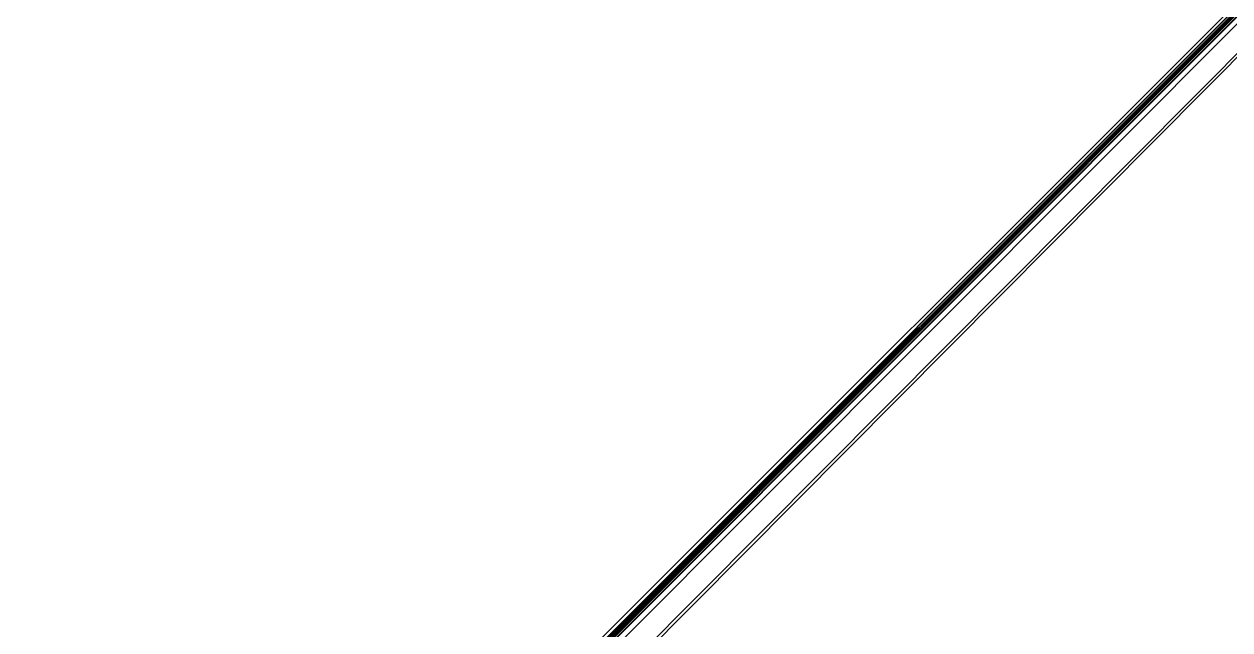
# Model space of a CAD drawing. Header units: inches. Extents: x -6 to 5433, y -4 to 5447.
# Drawn here: x -3 to 674, y 337 to 678 of the extents above; entities that cross this region are included whole.
import ezdxf

# ---------------------------------------------------------------- set-up
doc = ezdxf.new("R2010")
doc.units = ezdxf.units.IN
doc.layers.add('Bottom Solder', color=6, linetype='Continuous')
doc.layers.add('Top Solder', color=216, linetype='Continuous')

# ---------------------------------------------------------------- blocks, each defined once
blk = doc.blocks.new('TL3340AF160QG_33')
at = {"layer": 'Top Solder'}
for p in [(-1.71, 0.38), (0.77, 1.95)]:
    blk.add_line(p, (-5441.51, 5436.6), dxfattribs=at)
blk = doc.blocks.new('VSON_10_EP_3_3__41')
at = {"layer": 'Top Solder'}
blk.add_line((0.42, 1.75), (5400.98, 5419.29), dxfattribs=at)
blk = doc.blocks.new('WQFN_30_EP_2_5_4_5__43')
at = {"layer": 'Top Solder'}
for p in [(0.68, 1.9), (-0.82, 1.9), (1.45, 1.65), (-1.47, 1.65), (-1.45, -1.95), (1.03, -1.95), (-0.94, -2.49), (0.68, -2.5)]:
    blk.add_line(p, (-5421.18, -5430.61), dxfattribs=at)
blk = doc.blocks.new('TL3340AF160QG_B_50')
at = {"layer": 'Bottom Solder'}
for p in [(0.77, -1.95), (-1.68, -1.95)]:
    blk.add_line(p, (-5410.54, -5449.31), dxfattribs=at)

msp = doc.modelspace()

# ---------------------------------------------------------------- block references
for name, p, rotation in [('TL3340AF160QG_33', (-3.74, 5.99), 270), ('WQFN_30_EP_2_5_4_5__43', (11.67, 16.89), 180), ('TL3340AF160QG_B_50', (22.32, -1.82), 180)]:
    msp.add_blockref(name, p, dxfattribs=dict(rotation=rotation))
msp.add_blockref('VSON_10_EP_3_3__41', (31.87, 28.2))

doc.saveas('drawing.dxf')
